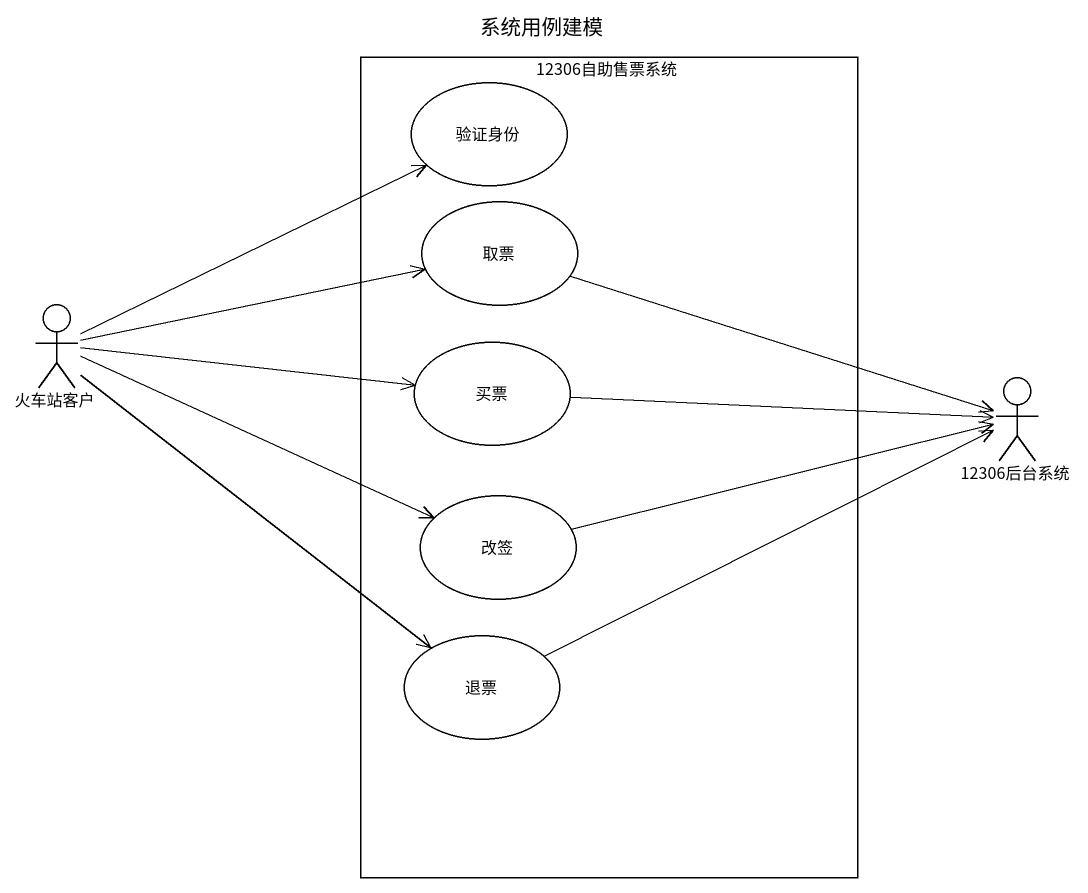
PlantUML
@startuml
title 系统用例建模
rectangle "12306自助售票系统" as r12306自助售票系统 {
  usecase 验证身份
  usecase 取票
  usecase 买票
  usecase 改签
  usecase 退票
}
actor 火车站客户
actor "12306后台系统" as a12306后台系统
取票 -right-> a12306后台系统
火车站客户 -right-> 验证身份
火车站客户 -right-> 取票
火车站客户 -right-> 买票
火车站客户 -right-> 改签
火车站客户 --> 退票
买票 -right-> a12306后台系统
改签 -right-> a12306后台系统
退票 -right-> a12306后台系统
@enduml
